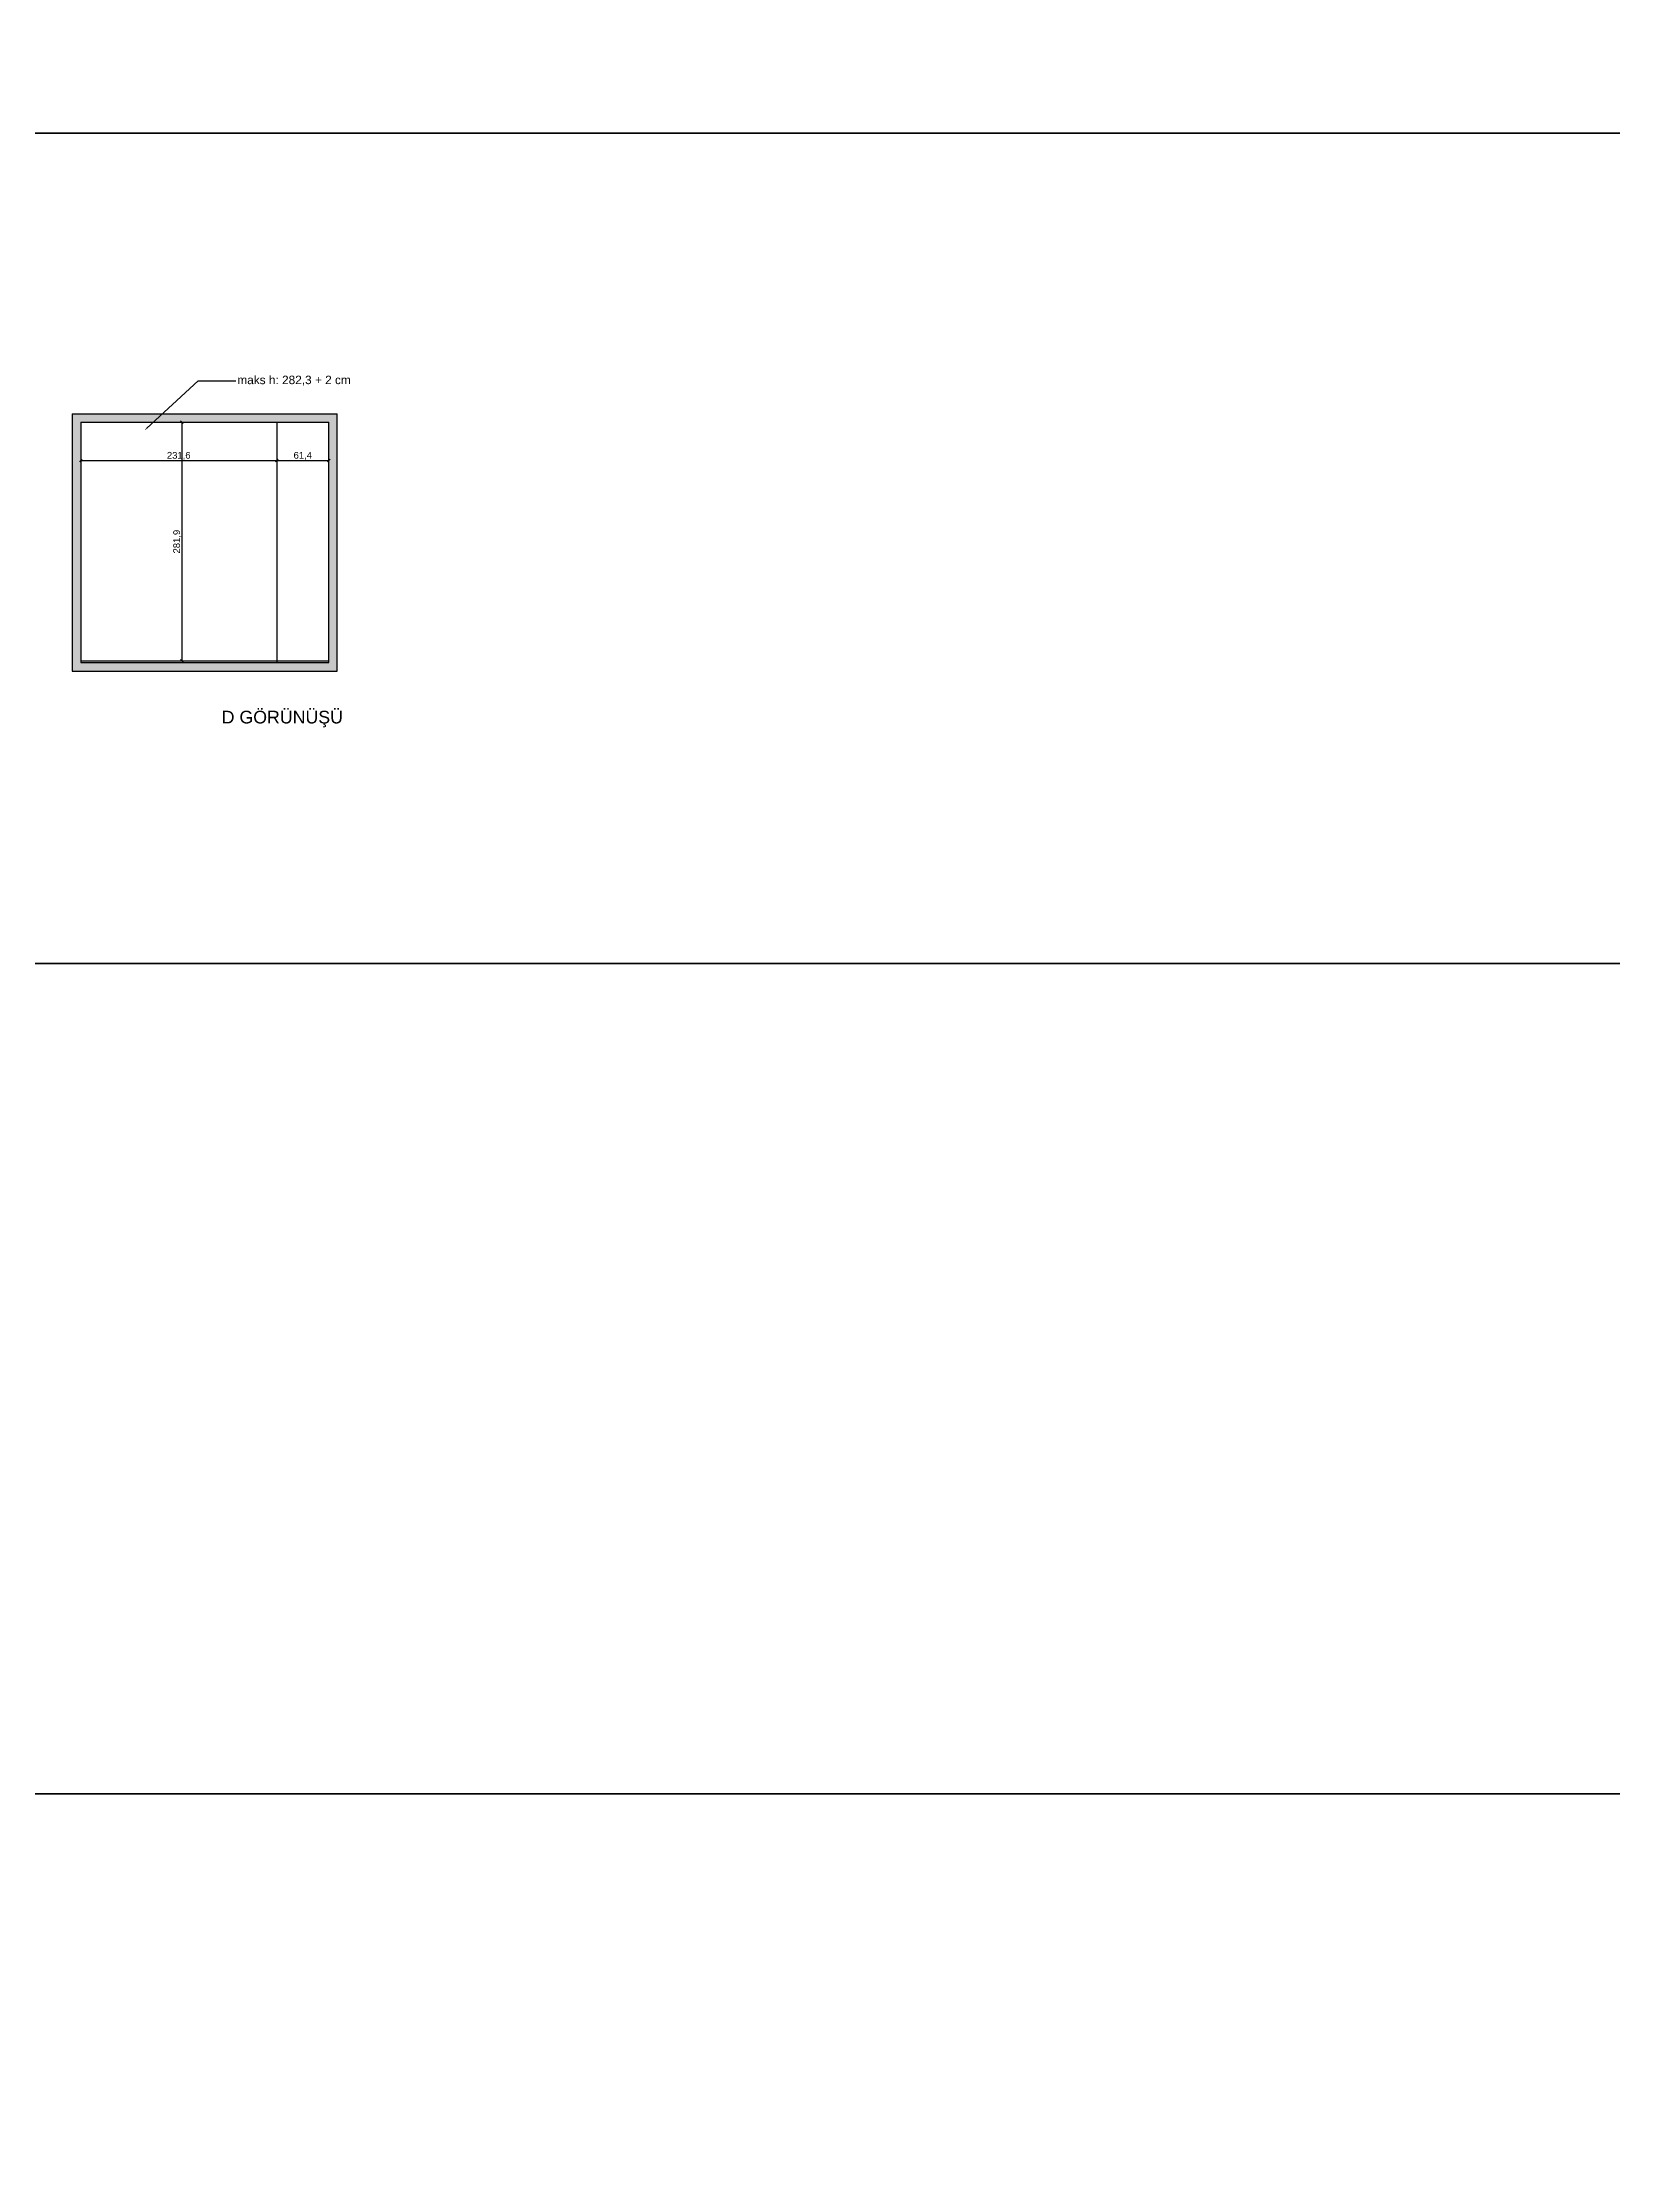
# Model space of a CAD drawing. Header units: millimetres. Extents: x -1860 to 15304, y 307 to 22353.
# Drawn here: x 4749 to 6603, y 8689 to 11202 of the extents above; entities that cross this region are included whole.
import ezdxf
from ezdxf import colors
from ezdxf.entities.mleader import LeaderData, LeaderLine
from ezdxf.math import Vec2, Vec3

# ---------------------------------------------------------------- set-up
doc = ezdxf.new("R2010")
doc.units = ezdxf.units.MM
doc.styles.get("Standard").update_dxf_attribs({"font": 'arial.ttf'})
doc.dimstyles.new('ISO-25', dxfattribs={"dimtxt": 8, "dimasz": 3, "dimexe": 1.25, "dimexo": 0.625, "dimtad": 1, "dimtxsty": 'Standard', "dimblk": 'OBLIQUE', "dimcen": 2.5, "dimse1": 1, "dimse2": 1, "dimadec": 0, "dimazin": 0, "dimtfac": 1, "dimtmove": 0, "dimatfit": 3, "dimldrblk": 'OBLIQUE', "dimfxl": 1, "dimarcsym": 0})

# ---------------------------------------------------------------- blocks, each defined once
blk = doc.blocks.new('_Oblique')
at = {"color": 0, "linetype": 'ByBlock', "lineweight": -2}
blk.add_line((-0.5, -0.5), (0.5, 0.5), dxfattribs=at)
blk = doc.blocks.new('*D322')
at = {"color": 0, "lineweight": -2, "transparency": 16777216}
blk.add_line((4913.5, 10753.1), (4913.5, 10471.2), dxfattribs=at)
at = {"layer": 'Defpoints', "color": 0, "transparency": 16777216}
for p in [(4914.8, 10753.1), (4913.5, 10471.2), (4914.8, 10471.2)]:
    blk.add_point(p, dxfattribs=at)
at = {"color": 0, "lineweight": -2, "transparency": 16777216, "xscale": 3, "yscale": 3, "zscale": 3}
for p, rotation in [((4913.5, 10753.1), 90), ((4913.5, 10471.2), 270)]:
    blk.add_blockref('_Oblique', p, dxfattribs=dict(at, rotation=rotation))
at = {"color": 0, "transparency": 16777216, "insert": (4908.1, 10612.1), "char_height": 8, "attachment_point": 5, "rotation": 90}
blk.add_mtext('281,9', dxfattribs=at)
blk = doc.blocks.new('*D323')
at = {"color": 0, "lineweight": -2, "transparency": 16777216}
blk.add_line((4794.1, 10707.9), (5025.7, 10707.9), dxfattribs=at)
at = {"layer": 'Defpoints', "color": 0, "transparency": 16777216}
for p in [(4794.1, 10753.1), (5025.7, 10753.1), (5025.7, 10707.9)]:
    blk.add_point(p, dxfattribs=at)
at = {"color": 0, "lineweight": -2, "transparency": 16777216, "xscale": 3, "yscale": 3, "zscale": 3, "rotation": 180}
blk.add_blockref('_Oblique', (4794.1, 10707.9), dxfattribs=at)
at = {"color": 0, "lineweight": -2, "transparency": 16777216, "xscale": 3, "yscale": 3, "zscale": 3}
blk.add_blockref('_Oblique', (5025.7, 10707.9), dxfattribs=at)
at = {"color": 0, "transparency": 16777216, "insert": (4909.9, 10713.3), "char_height": 8, "attachment_point": 5}
blk.add_mtext('231,6', dxfattribs=at)
blk = doc.blocks.new('*D324')
at = {"color": 0, "lineweight": -2, "transparency": 16777216}
blk.add_line((5025.7, 10707.9), (5087.1, 10707.9), dxfattribs=at)
at = {"layer": 'Defpoints', "color": 0, "transparency": 16777216}
for p in [(5025.7, 10753.1), (5087.1, 10733.7), (5087.1, 10707.9)]:
    blk.add_point(p, dxfattribs=at)
at = {"color": 0, "lineweight": -2, "transparency": 16777216, "xscale": 3, "yscale": 3, "zscale": 3, "rotation": 180}
blk.add_blockref('_Oblique', (5025.7, 10707.9), dxfattribs=at)
at = {"color": 0, "lineweight": -2, "transparency": 16777216, "xscale": 3, "yscale": 3, "zscale": 3}
blk.add_blockref('_Oblique', (5087.1, 10707.9), dxfattribs=at)
at = {"color": 0, "transparency": 16777216, "insert": (5056.4, 10713.3), "char_height": 8, "attachment_point": 5}
blk.add_mtext('61,4', dxfattribs=at)

msp = doc.modelspace()

# ---------------------------------------------------------------- hatches: boundary and pattern name
at = {"true_color": 0x636466, "transparency": 33554687}
h = msp.add_hatch(dxfattribs=at)
h.set_pattern_fill('ANSI36', color=251, angle=270)
h.set_pattern_definition([(315, (-3943.8763, 9584.1095), (6.1739261, -1.683798), [7.9375, -1.5875, 0, -1.5875])])
h.paths.add_polyline_path([(5097.14739, 10763.08089), (4784.14739, 10763.08089), (4784.14739, 10459.18089), (5097.14739, 10459.18089)])
h.paths.add_polyline_path([(5087.14739, 10753.08089), (5087.14739, 10469.18089), (4794.14739, 10469.18089), (4794.14739, 10753.08089)], flags=16)
h.paths.add_polyline_path([(4915.65056, 10595.22911), (4915.65056, 10627.19637), (4899.16489, 10627.19637), (4899.16489, 10595.22911)], flags=8)
h.paths.add_polyline_path([(4894.05653, 10705.69167), (4926.02379, 10705.69167), (4926.02379, 10722.17735), (4894.05653, 10722.17735)], flags=8)
h.paths.add_polyline_path([(5043.63157, 10705.69167), (5069.38327, 10705.69167), (5069.38327, 10722.17735), (5043.63157, 10722.17735)], flags=8)

# ---------------------------------------------------------------- linework, layer by layer
for p, q in [((4784.14739, 10763.08089), (4784.14739, 10459.18089)), ((4784.14739, 10763.08089), (5097.14739, 10763.08089)), ((4794.14739, 10753.08089), (4794.14739, 10469.18089)), ((4794.14739, 10753.08089), (5087.14739, 10753.08089)), ((5025.74739, 10753.08089), (5025.74739, 10469.18089)), ((5087.14739, 10469.18089), (5087.14739, 10753.08089)), ((5097.14739, 10459.18089), (5097.14739, 10763.08089)), ((4784.14739, 10459.18089), (5097.14739, 10459.18089)), ((4794.14739, 10471.18089), (5087.14739, 10471.18089)), ((4794.14739, 10469.18089), (5087.14739, 10469.18089))]:
    msp.add_line(p, q)
for points in [[(3092.17375, 12075.13243), (10114.64183, 12075.13243), (10114.64183, 11094.48289), (3092.17375, 11094.48289)], [(3092.17375, 11094.48289), (10114.64183, 11094.48289), (10114.64183, 10113.83334), (3092.17375, 10113.83334)], [(3092.17375, 10113.83334), (10114.64183, 10113.83334), (10114.64183, 9133.1838), (3092.17375, 9133.1838)], [(3092.17375, 9133.1838), (10114.64183, 9133.1838), (10114.64183, 8152.53426), (3092.17375, 8152.53426)]]:
    msp.add_lwpolyline(points, close=True)

# ---------------------------------------------------------------- texts
at = {"color": 1, "insert": (4960.66363, 10412.31494), "char_height": 15, "width": 172.095613, "attachment_point": 1}
msp.add_mtext('D GÖRÜNÜŞÜ', dxfattribs=at)

# ---------------------------------------------------------------- dimensions: what is measured, and where the dimension line sits
dim = msp.add_linear_dim(base=(5025.74739, 10707.85248), p1=(4794.14739, 10753.08089), p2=(5025.74739, 10753.08089), dimstyle='ISO-25')
dim.commit()
dim.dimension.update_dxf_attribs({"geometry": '*D323', "text_midpoint": (4909.94739, 10713.28512)})
dim = msp.add_linear_dim(base=(4913.48975, 10471.18089), p1=(4914.8489, 10753.08089), p2=(4914.8489, 10471.18089), angle=90, dimstyle='ISO-25')
dim.commit()
dim.dimension.update_dxf_attribs({"geometry": '*D322', "text_midpoint": (4908.05711, 10612.13089)})
dim = msp.add_linear_dim(base=(5087.14739, 10707.85248), p1=(5025.74739, 10753.08089), p2=(5087.14739, 10733.74899), dimstyle='ISO-25', override={"dimtmove": 1})
dim.commit()
dim.dimension.update_dxf_attribs({"geometry": '*D324', "text_midpoint": (5056.44739, 10713.28512)})

# ---------------------------------------------------------------- leaders
at = {"color": 6}
ml = msp.add_multileader_mtext('Standard', dxfattribs=at)
ml.set_content('maks h: 282,3 + 2 cm', color=6)
ml.set_leader_properties()
ml.build(insert=Vec2(0, 0))
ml.multileader.update_dxf_attribs({"dogleg_length": 44.44786})
ctx = ml.context
ctx.base_point, ctx.char_height, ctx.plane_origin = Vec3(4977.15859, 10802.11499), 10, Vec3(4869.48369, 10743.54239)
notes = []
notes.append((ctx, [(0, (1, 1, 0), (4932.71073, 10802.11499), (1, 0), 44.44786, [(0, [(4869.48369, 10743.54239)], 0, [])])]))
ctx.mtext.insert, ctx.mtext.flow_direction = Vec3(4979.15859, 10808.10407), 5
for ctx, leaders in notes:
    for number, flags, end, landing, length, lines in leaders:
        leader = LeaderData()
        leader.index, (leader.has_last_leader_line, leader.has_dogleg_vector, leader.attachment_direction) = number, flags
        leader.last_leader_point, leader.dogleg_vector, leader.dogleg_length = Vec3(end), Vec3(landing), length
        for number, points, colour, breaks in lines:
            line = LeaderLine()
            line.index, line.vertices, line.color, line.breaks = number, Vec3.list(points), colors.encode_raw_color(colour), breaks
            leader.lines.append(line)
        ctx.leaders.append(leader)

doc.saveas('drawing.dxf')
